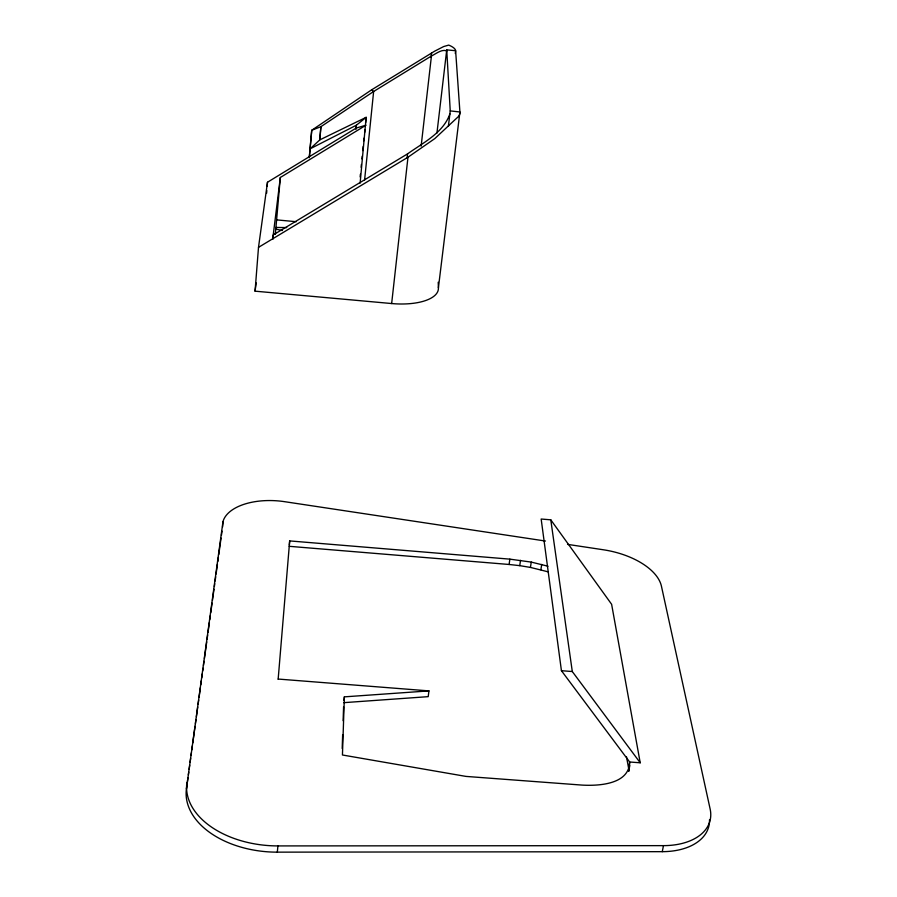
<?xml version="1.0" encoding="UTF-8"?>
<svg xmlns="http://www.w3.org/2000/svg" width="897" height="897" viewBox="0 0 897 897"><rect width="100%" height="100%" fill="white"/><g stroke="black" fill="none" stroke-linecap="round" stroke-linejoin="round"><path stroke-width="1.35" d="M309.308 157.098L311.73 130.267L371.65 89.812L434.709 51.14L443.69 46.543L448.724 45.108A22.414 6.896 6.8 0 1 455.62 50.714L459.914 111.979L438.409 287.802A47.261 19.499 6.4 0 1 391.653 303.545L255.062 291.166L258.504 247.359L267.485 182.248L356.277 128.024L356.378 125.21L366.155 117.328L360.123 183.123M342.194 748.479L342.654 734.598M343.125 720.717L343.585 706.836M343.73 702.665L428.194 696.655L428.957 690.892L344.37 696.857L342.441 754.994L465.98 776.41L581.974 785.088C598.781 786.052 629.313 784.415 629.66 762.002L561.432 670.698L541.16 519.027L550.78 519.823L611.619 604.286L640.211 762.786L629.66 762.002L628.752 771.274M709.493 819.802A62.241 38.392 13.7 0 1 662.255 851.668L277.319 852.15A85.776 54.997 3.9 0 1 186.453 788.687L222.994 521.594A52.912 27.695 4.5 0 1 284.562 501.67L545.466 541.037M222.591 526.965L222.994 521.594M266.6 193.27L266.824 190.512M267.149 186.374L267.485 182.248M355.963 129.381L356.378 125.21L310.037 148.868L319.848 139.854L320.902 126.69L373.634 91.483L431.435 55.995C435.976 53.865 441.178 49.234 446.381 50.681L446.56 51.252M272.901 239.118L273.237 234.936L407.53 153.892C422.913 142.892 443.51 132.734 449.89 113.841M275.323 234.453L280.324 177.483L365.976 125.21L356.277 128.024M278.148 679.332L289.686 540.913L509.866 559.145L531.259 562.094L547.989 566.22M309.297 157.737L311.73 130.267L320.902 126.69L319.781 139.057M289.316 544.961L289.686 540.913M277.319 852.15L277.924 845.916A85.91 54.852 4 0 1 186.89 782.554M360.134 176.956L360.415 174.175M361.11 167.246L361.39 164.476M361.951 158.926L362.231 156.156M362.792 150.606L363.207 146.446M363.767 140.896L364.047 138.127M364.608 132.577L364.888 129.807M365.595 122.867L366.155 117.328L319.848 139.854M364.586 180.118L373.634 91.483L371.65 89.812M343.977 700.344L344.37 696.857M407.07 158.04L407.53 153.892M391.653 303.545L407.978 157.222L434.821 138.587L456.808 118.045A49.245 16.46 6.6 0 0 459.914 111.979L450.238 110.903L446.728 49.884L455.62 50.714L455.284 53.472M431.087 57.161L431.558 53.013M421.13 146.155L431.435 55.995M436.94 133.07L446.728 49.884M448.388 126.275L450.238 110.903M272.766 238.759L280.324 177.483M255.062 291.166L256.183 282.891M186.453 788.687L187.036 784.527M187.417 781.758L187.989 777.609M188.37 774.84L188.751 772.07M189.132 769.301L189.704 765.141M190.086 762.372L190.657 758.223M191.05 755.453L191.431 752.684M191.812 749.914L192.384 745.755M192.765 742.985L195.064 726.368M195.445 723.599L196.017 719.45M196.398 716.681L197.732 706.982M198.114 704.212L198.697 700.064M199.078 697.294L200.412 687.595M200.793 684.826L201.365 680.677M201.747 677.908L202.33 673.748M202.711 670.978L203.092 668.209M203.473 665.439L204.045 661.291M204.426 658.521L206.725 641.904M207.106 639.135L207.678 634.975M208.059 632.206L209.393 622.507M209.775 619.737L210.358 615.589M210.739 612.819L212.073 603.12M212.454 600.351L213.991 589.273M214.372 586.503L214.753 583.734M215.134 580.964L215.706 576.816M216.087 574.046L217.422 564.348M217.814 561.578L218.386 557.429M218.767 554.66L221.054 538.043M221.447 535.274L222.019 531.114M289.193 546.307L509.081 564.471L509.866 559.145M509.081 564.471L519.733 565.648L520.54 560.322M548.403 571.905L530.441 567.42L531.259 562.094M540.88 569.752L541.721 564.426M628.651 771.241L629.851 765.433M662.255 851.668L663.488 845.636A62.342 38.291 13.7 0 0 710.144 809.049L661.437 586.201A61.142 32.236 10.6 0 0 603.434 549.783L567.554 544.367M258.504 247.359L407.978 157.222M277.924 845.916L663.488 845.636M275.906 227.446L286.737 227.591M561.432 670.698L572.297 671.539L640.211 762.786M278.227 679.063L428.957 690.892M276.825 219.9L296.189 221.705M519.733 565.648L530.441 567.42M275.771 229.094L282.409 230.551M626.498 756.866L628.55 767.843M550.78 519.823L572.297 671.539M438.218 282.23L438.409 287.802"/></g></svg>
